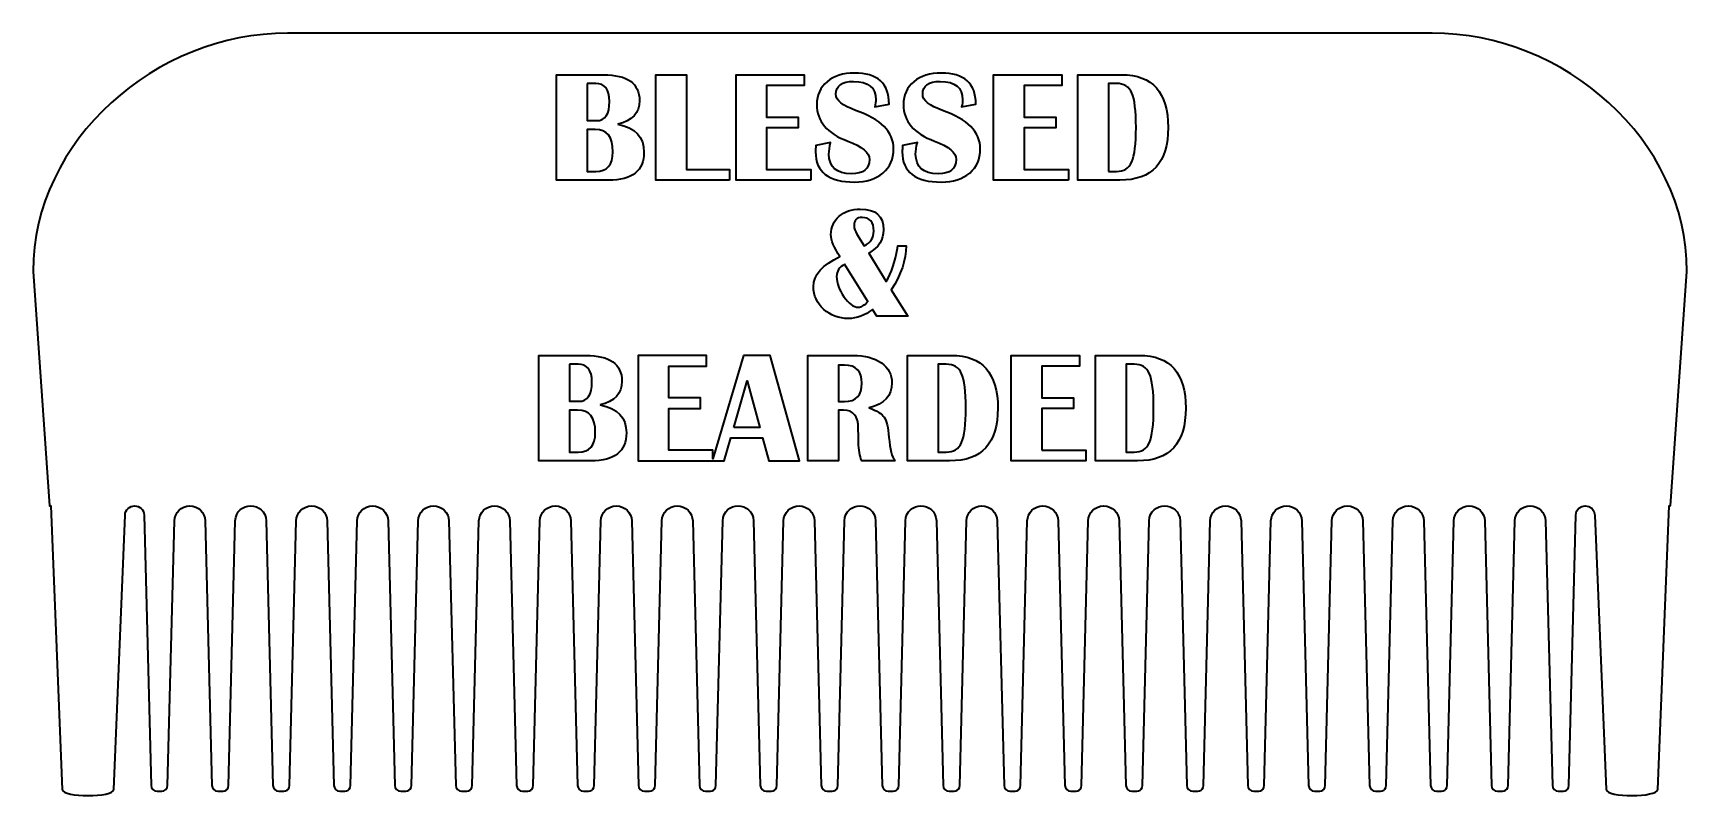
# Model space of a CAD drawing. Header units: inches. Extents: x 0 to 6, y -4.48 to -1.71.
import ezdxf

# ---------------------------------------------------------------- set-up
doc = ezdxf.new("R2010")
doc.units = ezdxf.units.IN
doc.header["$MEASUREMENT"] = 0
doc.layers.add('_U+0421_U+043B_U+043E_U+0439 1', color=7, linetype='Continuous')

# ---------------------------------------------------------------- blocks, each defined once
blk = doc.blocks.new('block 2')
at = {"layer": '_U+0421_U+043B_U+043E_U+0439 1', "color": 98, "lineweight": 35, "true_color": 0x010202}
for points, knots in [([(2.1243, -2.0388), (2.1771, -2.0263), (2.2035, -1.9978), (2.2035, -1.9534), (2.2035, -1.8909), (2.1597, -1.8596), (2.0722, -1.8596), (2.0722, -1.8596), (1.9023, -1.8596), (1.9023, -1.8596), (1.9023, -1.8596), (1.9023, -2.2417), (1.9023, -2.2417), (1.9023, -2.2417), (2.0912, -2.2417), (2.0912, -2.2417), (2.1769, -2.2417), (2.2197, -2.2079), (2.2197, -2.1401), (2.2197, -2.0852), (2.1879, -2.0515), (2.1243, -2.0388)], [0, 0, 0, 0, 1, 1, 1, 2, 2, 2, 3, 3, 3, 4, 4, 4, 5, 5, 5, 6, 6, 6, 7, 7, 7, 7]), ([(2.0131, -1.8913), (2.0131, -1.8913), (2.0445, -1.8913), (2.0445, -1.8913), (2.0779, -1.8913), (2.0946, -1.9128), (2.0946, -1.9559), (2.0946, -2.0026), (2.0788, -2.0259), (2.0473, -2.0259), (2.0473, -2.0259), (2.0131, -2.0259), (2.0131, -2.0259), (2.0131, -2.0259), (2.0131, -1.8913), (2.0131, -1.8913)], [0, 0, 0, 0, 1, 1, 1, 2, 2, 2, 3, 3, 3, 4, 4, 4, 5, 5, 5, 5]), ([(2.0448, -2.2101), (2.0448, -2.2101), (2.0131, -2.2101), (2.0131, -2.2101), (2.0131, -2.2101), (2.0131, -2.0575), (2.0131, -2.0575), (2.0131, -2.0575), (2.0428, -2.0575), (2.0428, -2.0575), (2.0855, -2.0575), (2.1069, -2.0847), (2.1069, -2.139), (2.1069, -2.1864), (2.0862, -2.2101), (2.0448, -2.2101)], [0, 0, 0, 0, 1, 1, 1, 2, 2, 2, 3, 3, 3, 4, 4, 4, 5, 5, 5, 5])]:
    blk.add_open_spline(points, degree=3, knots=knots, dxfattribs=at)
blk = doc.blocks.new('block 3')
at = {"layer": '_U+0421_U+043B_U+043E_U+0439 1', "color": 98, "lineweight": 35, "true_color": 0x010202}
for points, knots in [([(4.1213, -2.0511), (4.1213, -1.9234), (4.065, -1.8596), (3.9525, -1.8596), (3.9525, -1.8596), (3.794, -1.8596), (3.794, -1.8596), (3.794, -1.8596), (3.794, -2.2417), (3.794, -2.2417), (3.794, -2.2417), (3.9463, -2.2417), (3.9463, -2.2417), (4.063, -2.2417), (4.1213, -2.1782), (4.1213, -2.0511)], [0, 0, 0, 0, 1, 1, 1, 2, 2, 2, 3, 3, 3, 4, 4, 4, 5, 5, 5, 5]), ([(3.9049, -2.2101), (3.9049, -2.2101), (3.9049, -1.8913), (3.9049, -1.8913), (3.9049, -1.8913), (3.934, -1.8913), (3.934, -1.8913), (3.9609, -1.8913), (3.9794, -1.9027), (3.9896, -1.9257), (3.9997, -1.9486), (4.0048, -1.9903), (4.0048, -2.0505), (4.0048, -2.1108), (3.9997, -2.1525), (3.9894, -2.1755), (3.9792, -2.1986), (3.9607, -2.2101), (3.934, -2.2101), (3.934, -2.2101), (3.9049, -2.2101), (3.9049, -2.2101)], [0, 0, 0, 0, 1, 1, 1, 2, 2, 2, 3, 3, 3, 4, 4, 4, 5, 5, 5, 6, 6, 6, 7, 7, 7, 7])]:
    blk.add_open_spline(points, degree=3, knots=knots, dxfattribs=at)
blk = doc.blocks.new('block 4')
at = {"layer": '_U+0421_U+043B_U+043E_U+0439 1', "color": 98, "lineweight": 35, "true_color": 0x010202}
for points, knots in [([(2.8715, -2.7097), (2.8962, -2.7322), (2.926, -2.7434), (2.9611, -2.7434), (2.9917, -2.7434), (3.0209, -2.7323), (3.0487, -2.7101), (3.0487, -2.7101), (3.0644, -2.7353), (3.0644, -2.7353), (3.0644, -2.7353), (3.1775, -2.7353), (3.1775, -2.7353), (3.1775, -2.7353), (3.1165, -2.6388), (3.1165, -2.6388), (3.1525, -2.5846), (3.1705, -2.5315), (3.1705, -2.4795), (3.1705, -2.4795), (3.1403, -2.4795), (3.1403, -2.4795), (3.1403, -2.4795), (3.1389, -2.4882), (3.1389, -2.4882), (3.131, -2.5376), (3.1175, -2.5778), (3.0983, -2.6088), (3.0983, -2.6088), (3.035, -2.5063), (3.035, -2.5063), (3.0707, -2.4866), (3.0885, -2.4582), (3.0885, -2.4213), (3.0885, -2.3714), (3.0604, -2.3465), (3.0042, -2.3465), (2.9734, -2.3465), (2.948, -2.3552), (2.9281, -2.3725), (2.9081, -2.3899), (2.8981, -2.412), (2.8981, -2.4389), (2.8981, -2.4603), (2.9089, -2.487), (2.9306, -2.5189), (2.8666, -2.5482), (2.8346, -2.5846), (2.8346, -2.6281), (2.8346, -2.66), (2.8469, -2.6872), (2.8715, -2.7097)], [0, 0, 0, 0, 1, 1, 1, 2, 2, 2, 3, 3, 3, 4, 4, 4, 5, 5, 5, 6, 6, 6, 7, 7, 7, 8, 8, 8, 9, 9, 9, 10, 10, 10, 11, 11, 11, 12, 12, 12, 13, 13, 13, 14, 14, 14, 15, 15, 15, 16, 16, 16, 17, 17, 17, 17]), ([(3.0107, -2.377), (3.039, -2.377), (3.0532, -2.3936), (3.0532, -2.4268), (3.0532, -2.4498), (3.0418, -2.4676), (3.019, -2.4803), (3.019, -2.4803), (2.9922, -2.4378), (2.9922, -2.4378), (2.9855, -2.4268), (2.9821, -2.4164), (2.9821, -2.4067), (2.9821, -2.3869), (2.9916, -2.377), (3.0107, -2.377)], [0, 0, 0, 0, 1, 1, 1, 2, 2, 2, 3, 3, 3, 4, 4, 4, 5, 5, 5, 5]), ([(2.9474, -2.5467), (2.9474, -2.5467), (3.0314, -2.6819), (3.0314, -2.6819), (3.02, -2.6955), (3.0085, -2.7023), (2.9969, -2.7023), (2.9803, -2.7023), (2.9631, -2.6897), (2.9453, -2.6645), (2.9275, -2.6393), (2.9186, -2.615), (2.9186, -2.5914), (2.9186, -2.5719), (2.9282, -2.5569), (2.9474, -2.5467)], [0, 0, 0, 0, 1, 1, 1, 2, 2, 2, 3, 3, 3, 4, 4, 4, 5, 5, 5, 5])]:
    blk.add_open_spline(points, degree=3, knots=knots, dxfattribs=at)
blk = doc.blocks.new('block 5')
at = {"layer": '_U+0421_U+043B_U+043E_U+0439 1', "color": 98, "lineweight": 35, "true_color": 0x010202}
for points, knots in [([(2.0604, -3.0565), (2.1132, -3.044), (2.1396, -3.0155), (2.1396, -2.9711), (2.1396, -2.9086), (2.0959, -2.8773), (2.0084, -2.8773), (2.0084, -2.8773), (1.8384, -2.8773), (1.8384, -2.8773), (1.8384, -2.8773), (1.8384, -3.2595), (1.8384, -3.2595), (1.8384, -3.2595), (2.0274, -3.2595), (2.0274, -3.2595), (2.113, -3.2595), (2.1559, -3.2256), (2.1559, -3.1578), (2.1559, -3.103), (2.1241, -3.0692), (2.0604, -3.0565)], [0, 0, 0, 0, 1, 1, 1, 2, 2, 2, 3, 3, 3, 4, 4, 4, 5, 5, 5, 6, 6, 6, 7, 7, 7, 7]), ([(1.9493, -2.909), (1.9493, -2.909), (1.9806, -2.909), (1.9806, -2.909), (2.014, -2.909), (2.0307, -2.9305), (2.0307, -2.9736), (2.0307, -3.0203), (2.015, -3.0436), (1.9834, -3.0436), (1.9834, -3.0436), (1.9493, -3.0436), (1.9493, -3.0436), (1.9493, -3.0436), (1.9493, -2.909), (1.9493, -2.909)], [0, 0, 0, 0, 1, 1, 1, 2, 2, 2, 3, 3, 3, 4, 4, 4, 5, 5, 5, 5]), ([(1.9809, -3.2278), (1.9809, -3.2278), (1.9493, -3.2278), (1.9493, -3.2278), (1.9493, -3.2278), (1.9493, -3.0753), (1.9493, -3.0753), (1.9493, -3.0753), (1.979, -3.0753), (1.979, -3.0753), (2.0217, -3.0753), (2.0431, -3.1024), (2.0431, -3.1567), (2.0431, -3.2041), (2.0224, -3.2278), (1.9809, -3.2278)], [0, 0, 0, 0, 1, 1, 1, 2, 2, 2, 3, 3, 3, 4, 4, 4, 5, 5, 5, 5])]:
    blk.add_open_spline(points, degree=3, knots=knots, dxfattribs=at)
blk = doc.blocks.new('block 6')
at = {"layer": '_U+0421_U+043B_U+043E_U+0439 1', "color": 98, "lineweight": 35, "true_color": 0x010202}
for points in [[(2.5803, -2.8773), (2.4694, -3.2519), (2.4694, -3.2211), (2.3093, -3.2211), (2.3093, -3.0697), (2.4243, -3.0697), (2.4243, -3.0313), (2.3093, -3.0313), (2.3093, -2.9157), (2.4462, -2.9157), (2.4462, -2.8773), (2.1984, -2.8773), (2.1984, -3.2595), (2.4672, -3.2595), (2.4694, -3.2595), (2.5106, -3.2595), (2.5349, -3.1766), (2.65, -3.1766), (2.6726, -3.2595), (2.784, -3.2595), (2.6777, -2.8773), (2.5803, -2.8773)], [(2.5458, -3.1382), (2.5945, -2.9689), (2.6396, -3.1382), (2.5458, -3.1382)]]:
    blk.add_lwpolyline(points, dxfattribs=at)
blk = doc.blocks.new('block 7')
at = {"layer": '_U+0421_U+043B_U+043E_U+0439 1', "color": 98, "lineweight": 35, "true_color": 0x010202}
for points, knots in [([(3.0915, -3.1016), (3.0832, -3.0891), (3.065, -3.0776), (3.0368, -3.0671), (3.0917, -3.0531), (3.1191, -3.023), (3.1191, -2.9767), (3.1191, -2.9465), (3.1063, -2.9224), (3.0808, -2.9044), (3.0552, -2.8864), (3.021, -2.8773), (2.9783, -2.8773), (2.9783, -2.8773), (2.814, -2.8773), (2.814, -2.8773), (2.814, -2.8773), (2.814, -3.2595), (2.814, -3.2595), (2.814, -3.2595), (2.9249, -3.2595), (2.9249, -3.2595), (2.9249, -3.2595), (2.9249, -3.0758), (2.9249, -3.0758), (2.9249, -3.0758), (2.9439, -3.0758), (2.9439, -3.0758), (2.9793, -3.0758), (2.9971, -3.0978), (2.9971, -3.1419), (2.9971, -3.1419), (2.9976, -3.1704), (2.9976, -3.1704), (2.9976, -3.1704), (2.9982, -3.1931), (2.9982, -3.1931), (2.9982, -3.2196), (3.002, -3.2417), (3.0097, -3.2595), (3.0097, -3.2595), (3.13, -3.2595), (3.13, -3.2595), (3.1192, -3.2456), (3.112, -3.2173), (3.1085, -3.1744), (3.1055, -3.1383), (3.0999, -3.1141), (3.0915, -3.1016)], [0, 0, 0, 0, 1, 1, 1, 2, 2, 2, 3, 3, 3, 4, 4, 4, 5, 5, 5, 6, 6, 6, 7, 7, 7, 8, 8, 8, 9, 9, 9, 10, 10, 10, 11, 11, 11, 12, 12, 12, 13, 13, 13, 14, 14, 14, 15, 15, 15, 16, 16, 16, 16]), ([(2.9472, -3.0442), (2.9472, -3.0442), (2.9249, -3.0442), (2.9249, -3.0442), (2.9249, -3.0442), (2.9249, -2.9126), (2.9249, -2.9126), (2.9249, -2.9126), (2.9472, -2.9126), (2.9472, -2.9126), (2.9892, -2.9126), (3.0102, -2.9345), (3.0102, -2.9784), (3.0102, -3.0223), (2.9892, -3.0442), (2.9472, -3.0442)], [0, 0, 0, 0, 1, 1, 1, 2, 2, 2, 3, 3, 3, 4, 4, 4, 5, 5, 5, 5])]:
    blk.add_open_spline(points, degree=3, knots=knots, dxfattribs=at)
blk = doc.blocks.new('block 8')
at = {"layer": '_U+0421_U+043B_U+043E_U+0439 1', "color": 98, "lineweight": 35, "true_color": 0x010202}
for points, knots in [([(3.3347, -2.8773), (3.3347, -2.8773), (3.1762, -2.8773), (3.1762, -2.8773), (3.1762, -2.8773), (3.1762, -3.2595), (3.1762, -3.2595), (3.1762, -3.2595), (3.3285, -3.2595), (3.3285, -3.2595), (3.4451, -3.2595), (3.5035, -3.1959), (3.5035, -3.0688), (3.5035, -2.9412), (3.4472, -2.8773), (3.3347, -2.8773)], [0, 0, 0, 0, 1, 1, 1, 2, 2, 2, 3, 3, 3, 4, 4, 4, 5, 5, 5, 5]), ([(3.3716, -3.1933), (3.3614, -3.2163), (3.3429, -3.2278), (3.3162, -3.2278), (3.3162, -3.2278), (3.2871, -3.2278), (3.2871, -3.2278), (3.2871, -3.2278), (3.2871, -2.909), (3.2871, -2.909), (3.2871, -2.909), (3.3162, -2.909), (3.3162, -2.909), (3.3431, -2.909), (3.3616, -2.9205), (3.3718, -2.9434), (3.3819, -2.9664), (3.387, -3.008), (3.387, -3.0683), (3.387, -3.1285), (3.3819, -3.1702), (3.3716, -3.1933)], [0, 0, 0, 0, 1, 1, 1, 2, 2, 2, 3, 3, 3, 4, 4, 4, 5, 5, 5, 6, 6, 6, 7, 7, 7, 7])]:
    blk.add_open_spline(points, degree=3, knots=knots, dxfattribs=at)
blk = doc.blocks.new('block 9')
at = {"layer": '_U+0421_U+043B_U+043E_U+0439 1', "color": 98, "lineweight": 35, "true_color": 0x010202}
for points, knots in [([(4.0163, -2.8773), (4.0163, -2.8773), (3.8579, -2.8773), (3.8579, -2.8773), (3.8579, -2.8773), (3.8579, -3.2595), (3.8579, -3.2595), (3.8579, -3.2595), (4.0101, -3.2595), (4.0101, -3.2595), (4.1268, -3.2595), (4.1851, -3.1959), (4.1851, -3.0688), (4.1851, -2.9412), (4.1288, -2.8773), (4.0163, -2.8773)], [0, 0, 0, 0, 1, 1, 1, 2, 2, 2, 3, 3, 3, 4, 4, 4, 5, 5, 5, 5]), ([(4.0533, -3.1933), (4.043, -3.2163), (4.0245, -3.2278), (3.9978, -3.2278), (3.9978, -3.2278), (3.9687, -3.2278), (3.9687, -3.2278), (3.9687, -3.2278), (3.9687, -2.909), (3.9687, -2.909), (3.9687, -2.909), (3.9978, -2.909), (3.9978, -2.909), (4.0247, -2.909), (4.0432, -2.9205), (4.0534, -2.9434), (4.0636, -2.9664), (4.0687, -3.008), (4.0687, -3.0683), (4.0687, -3.1285), (4.0635, -3.1702), (4.0533, -3.1933)], [0, 0, 0, 0, 1, 1, 1, 2, 2, 2, 3, 3, 3, 4, 4, 4, 5, 5, 5, 6, 6, 6, 7, 7, 7, 7])]:
    blk.add_open_spline(points, degree=3, knots=knots, dxfattribs=at)

msp = doc.modelspace()

# ---------------------------------------------------------------- linework, layer by layer
at = {"layer": '_U+0421_U+043B_U+043E_U+0439 1', "color": 98, "lineweight": 35, "true_color": 0x010202}
for points in [[(2.5304, -2.2417), (2.2625, -2.2417), (2.2625, -1.8596), (2.3734, -1.8596), (2.3734, -2.2034), (2.5304, -2.2034), (2.5304, -2.2417)], [(2.8246, -2.2417), (2.5537, -2.2417), (2.5537, -1.8596), (2.8014, -1.8596), (2.8014, -1.898), (2.6645, -1.898), (2.6645, -2.0136), (2.7796, -2.0136), (2.7796, -2.0519), (2.6645, -2.0519), (2.6645, -2.2034), (2.8246, -2.2034), (2.8246, -2.2417)], [(3.7593, -2.2417), (3.4883, -2.2417), (3.4883, -1.8596), (3.7361, -1.8596), (3.7361, -1.898), (3.5992, -1.898), (3.5992, -2.0136), (3.7143, -2.0136), (3.7143, -2.0519), (3.5992, -2.0519), (3.5992, -2.2034), (3.7593, -2.2034), (3.7593, -2.2417)], [(3.663, -3.2211), (3.8231, -3.2211), (3.8231, -3.2595), (3.5522, -3.2595), (3.5522, -2.8773), (3.7999, -2.8773), (3.7999, -2.9157), (3.663, -2.9157), (3.663, -3.0313), (3.7781, -3.0313), (3.7781, -3.0697), (3.663, -3.0697), (3.663, -3.2211)]]:
    msp.add_lwpolyline(points, dxfattribs=at)
at = {"layer": '_U+0421_U+043B_U+043E_U+0439 1', "color": 22, "lineweight": 35, "true_color": 0xe52421}
msp.add_open_spline([(5.9443, -3.4228), (5.9443, -3.4228), (5.9395, -3.4228), (5.9395, -3.4228), (5.9395, -3.4228), (5.8978, -4.4509), (5.8978, -4.4509), (5.8967, -4.4799), (5.7112, -4.4816), (5.7099, -4.4509), (5.7099, -4.4509), (5.6696, -3.4561), (5.6696, -3.4561), (5.6678, -3.4117), (5.6013, -3.4121), (5.6001, -3.4566), (5.6001, -3.4566), (5.5753, -4.4361), (5.5753, -4.4361), (5.5747, -4.4598), (5.5516, -4.4572), (5.5368, -4.4572), (5.5251, -4.4572), (5.5155, -4.4479), (5.5152, -4.4361), (5.5152, -4.4361), (5.4909, -3.4775), (5.4909, -3.4775), (5.4901, -3.447), (5.4652, -3.4228), (5.4347, -3.4228), (5.4347, -3.4228), (5.4347, -3.4228), (5.4347, -3.4228), (5.4043, -3.4228), (5.3793, -3.447), (5.3786, -3.4775), (5.3786, -3.4775), (5.3543, -4.4361), (5.3543, -4.4361), (5.3537, -4.4598), (5.3305, -4.4572), (5.3158, -4.4572), (5.304, -4.4572), (5.2944, -4.4479), (5.2941, -4.4361), (5.2941, -4.4361), (5.2699, -3.4775), (5.2699, -3.4775), (5.2691, -3.447), (5.2442, -3.4228), (5.2137, -3.4228), (5.2137, -3.4228), (5.2137, -3.4228), (5.2137, -3.4228), (5.1832, -3.4228), (5.1583, -3.447), (5.1575, -3.4775), (5.1575, -3.4775), (5.1333, -4.4361), (5.1333, -4.4361), (5.1327, -4.4598), (5.1095, -4.4572), (5.0947, -4.4572), (5.083, -4.4572), (5.0734, -4.4479), (5.0731, -4.4361), (5.0731, -4.4361), (5.0488, -3.4775), (5.0488, -3.4775), (5.0481, -3.447), (5.0231, -3.4228), (4.9927, -3.4228), (4.9927, -3.4228), (4.9927, -3.4228), (4.9927, -3.4228), (4.9622, -3.4228), (4.9373, -3.447), (4.9365, -3.4775), (4.9365, -3.4775), (4.9122, -4.4361), (4.9122, -4.4361), (4.9116, -4.4598), (4.8885, -4.4572), (4.8737, -4.4572), (4.862, -4.4572), (4.8524, -4.4479), (4.8521, -4.4361), (4.8521, -4.4361), (4.8278, -3.4775), (4.8278, -3.4775), (4.827, -3.447), (4.8021, -3.4228), (4.7716, -3.4228), (4.7412, -3.4228), (4.7162, -3.447), (4.7155, -3.4775), (4.7155, -3.4775), (4.6912, -4.4361), (4.6912, -4.4361), (4.6906, -4.4598), (4.6674, -4.4572), (4.6527, -4.4572), (4.6409, -4.4572), (4.6313, -4.4479), (4.631, -4.4361), (4.631, -4.4361), (4.6068, -3.4775), (4.6068, -3.4775), (4.606, -3.447), (4.5811, -3.4228), (4.5506, -3.4228), (4.5201, -3.4228), (4.4952, -3.447), (4.4944, -3.4775), (4.4944, -3.4775), (4.4702, -4.4361), (4.4702, -4.4361), (4.4696, -4.4598), (4.4464, -4.4572), (4.4316, -4.4572), (4.4199, -4.4572), (4.4103, -4.4479), (4.41, -4.4361), (4.41, -4.4361), (4.3857, -3.4775), (4.3857, -3.4775), (4.385, -3.447), (4.36, -3.4228), (4.3296, -3.4228), (4.2991, -3.4228), (4.2742, -3.447), (4.2734, -3.4775), (4.2734, -3.4775), (4.2491, -4.4361), (4.2491, -4.4361), (4.2485, -4.4598), (4.2254, -4.4572), (4.2106, -4.4572), (4.1989, -4.4572), (4.1893, -4.4479), (4.189, -4.4361), (4.189, -4.4361), (4.1647, -3.4775), (4.1647, -3.4775), (4.1629, -3.405), (4.0542, -3.4051), (4.0524, -3.4775), (4.0524, -3.4775), (4.0281, -4.4361), (4.0281, -4.4361), (4.0275, -4.4598), (4.0044, -4.4572), (3.9896, -4.4572), (3.9778, -4.4572), (3.9682, -4.4479), (3.9679, -4.4361), (3.9679, -4.4361), (3.9437, -3.4775), (3.9437, -3.4775), (3.9429, -3.447), (3.918, -3.4228), (3.8875, -3.4228), (3.8875, -3.4228), (3.8875, -3.4228), (3.8875, -3.4228), (3.857, -3.4228), (3.8321, -3.447), (3.8313, -3.4775), (3.8313, -3.4775), (3.8071, -4.4361), (3.8071, -4.4361), (3.8065, -4.4598), (3.7833, -4.4572), (3.7685, -4.4572), (3.7568, -4.4572), (3.7472, -4.4479), (3.7469, -4.4361), (3.7469, -4.4361), (3.7226, -3.4775), (3.7226, -3.4775), (3.7219, -3.447), (3.6969, -3.4228), (3.6665, -3.4228), (3.6665, -3.4228), (3.6665, -3.4228), (3.6665, -3.4228), (3.636, -3.4228), (3.6111, -3.447), (3.6103, -3.4775), (3.6103, -3.4775), (3.586, -4.4361), (3.586, -4.4361), (3.5854, -4.4598), (3.5623, -4.4572), (3.5475, -4.4572), (3.5358, -4.4572), (3.5262, -4.4479), (3.5259, -4.4361), (3.5259, -4.4361), (3.5016, -3.4775), (3.5016, -3.4775), (3.5008, -3.447), (3.4759, -3.4228), (3.4454, -3.4228), (3.4454, -3.4228), (3.4454, -3.4228), (3.4454, -3.4228), (3.415, -3.4228), (3.3901, -3.447), (3.3893, -3.4775), (3.3893, -3.4775), (3.365, -4.4361), (3.365, -4.4361), (3.3644, -4.4598), (3.3413, -4.4572), (3.3265, -4.4572), (3.3147, -4.4572), (3.3051, -4.4479), (3.3048, -4.4361), (3.3048, -4.4361), (3.2806, -3.4775), (3.2806, -3.4775), (3.2787, -3.405), (3.1701, -3.4051), (3.1683, -3.4775), (3.1683, -3.4775), (3.144, -4.4361), (3.144, -4.4361), (3.1434, -4.4598), (3.1202, -4.4572), (3.1054, -4.4572), (3.0937, -4.4572), (3.0841, -4.4479), (3.0838, -4.4361), (3.0838, -4.4361), (3.0595, -3.4775), (3.0595, -3.4775), (3.0577, -3.405), (2.9491, -3.4051), (2.9472, -3.4775), (2.9472, -3.4775), (2.9229, -4.4361), (2.9229, -4.4361), (2.9224, -4.4598), (2.8992, -4.4572), (2.8844, -4.4572), (2.8727, -4.4572), (2.8631, -4.4479), (2.8628, -4.4361), (2.8628, -4.4361), (2.8385, -3.4775), (2.8385, -3.4775), (2.8377, -3.447), (2.8128, -3.4228), (2.7823, -3.4228), (2.7519, -3.4228), (2.727, -3.447), (2.7262, -3.4775), (2.7262, -3.4775), (2.7019, -4.4361), (2.7019, -4.4361), (2.7013, -4.4598), (2.6782, -4.4572), (2.6634, -4.4572), (2.6516, -4.4572), (2.642, -4.4479), (2.6417, -4.4361), (2.6417, -4.4361), (2.6175, -3.4775), (2.6175, -3.4775), (2.6156, -3.4051), (2.507, -3.405), (2.5052, -3.4775), (2.5052, -3.4775), (2.4809, -4.4361), (2.4809, -4.4361), (2.4803, -4.4598), (2.4571, -4.4572), (2.4423, -4.4572), (2.4306, -4.4572), (2.421, -4.4479), (2.4207, -4.4361), (2.4207, -4.4361), (2.3964, -3.4775), (2.3964, -3.4775), (2.3957, -3.447), (2.3707, -3.4228), (2.3403, -3.4228), (2.3098, -3.4228), (2.2849, -3.447), (2.2841, -3.4775), (2.2841, -3.4775), (2.2599, -4.4361), (2.2599, -4.4361), (2.2593, -4.4598), (2.2361, -4.4572), (2.2213, -4.4572), (2.2096, -4.4572), (2.2, -4.4479), (2.1997, -4.4361), (2.1997, -4.4361), (2.1754, -3.4775), (2.1754, -3.4775), (2.1746, -3.447), (2.1497, -3.4228), (2.1192, -3.4228), (2.0888, -3.4228), (2.0639, -3.447), (2.0631, -3.4775), (2.0631, -3.4775), (2.0388, -4.4361), (2.0388, -4.4361), (2.0382, -4.4598), (2.0151, -4.4572), (2.0003, -4.4572), (1.9885, -4.4572), (1.9789, -4.4479), (1.9786, -4.4361), (1.9786, -4.4361), (1.9544, -3.4775), (1.9544, -3.4775), (1.9536, -3.447), (1.9287, -3.4228), (1.8982, -3.4228), (1.8982, -3.4228), (1.8982, -3.4228), (1.8982, -3.4228), (1.8677, -3.4228), (1.8428, -3.447), (1.8421, -3.4775), (1.8421, -3.4775), (1.8178, -4.4361), (1.8178, -4.4361), (1.8172, -4.4598), (1.794, -4.4572), (1.7793, -4.4572), (1.7675, -4.4572), (1.7579, -4.4479), (1.7576, -4.4361), (1.7576, -4.4361), (1.7333, -3.4775), (1.7333, -3.4775), (1.7326, -3.447), (1.7076, -3.4228), (1.6772, -3.4228), (1.6467, -3.4228), (1.6218, -3.447), (1.621, -3.4775), (1.621, -3.4775), (1.5968, -4.4361), (1.5968, -4.4361), (1.5962, -4.4598), (1.573, -4.4572), (1.5582, -4.4572), (1.5465, -4.4572), (1.5369, -4.4479), (1.5366, -4.4361), (1.5366, -4.4361), (1.5123, -3.4775), (1.5123, -3.4775), (1.5115, -3.447), (1.4866, -3.4228), (1.4561, -3.4228), (1.4257, -3.4228), (1.4008, -3.447), (1.4, -3.4775), (1.4, -3.4775), (1.3757, -4.4361), (1.3757, -4.4361), (1.3751, -4.4598), (1.352, -4.4572), (1.3372, -4.4572), (1.3254, -4.4572), (1.3158, -4.4479), (1.3155, -4.4361), (1.3155, -4.4361), (1.2913, -3.4775), (1.2913, -3.4775), (1.2905, -3.447), (1.2656, -3.4228), (1.2351, -3.4228), (1.2046, -3.4228), (1.1797, -3.447), (1.179, -3.4775), (1.179, -3.4775), (1.1547, -4.4361), (1.1547, -4.4361), (1.1541, -4.4598), (1.1309, -4.4572), (1.1162, -4.4572), (1.1044, -4.4572), (1.0948, -4.4479), (1.0945, -4.4361), (1.0945, -4.4361), (1.0702, -3.4775), (1.0702, -3.4775), (1.0695, -3.447), (1.0445, -3.4228), (1.0141, -3.4228), (0.9836, -3.4228), (0.9587, -3.447), (0.9579, -3.4775), (0.9579, -3.4775), (0.9337, -4.4361), (0.9337, -4.4361), (0.9331, -4.4598), (0.9099, -4.4572), (0.8951, -4.4572), (0.8834, -4.4572), (0.8738, -4.4479), (0.8735, -4.4361), (0.8735, -4.4361), (0.8492, -3.4775), (0.8492, -3.4775), (0.8474, -3.405), (0.7387, -3.4051), (0.7369, -3.4775), (0.7369, -3.4775), (0.7126, -4.4361), (0.7126, -4.4361), (0.712, -4.4598), (0.6889, -4.4572), (0.6741, -4.4572), (0.6623, -4.4572), (0.6527, -4.4479), (0.6524, -4.4361), (0.6524, -4.4361), (0.6282, -3.4775), (0.6282, -3.4775), (0.6274, -3.447), (0.6025, -3.4228), (0.572, -3.4228), (0.572, -3.4228), (0.572, -3.4228), (0.572, -3.4228), (0.5416, -3.4228), (0.5166, -3.447), (0.5159, -3.4775), (0.5159, -3.4775), (0.4916, -4.4361), (0.4916, -4.4361), (0.4913, -4.4479), (0.4817, -4.4572), (0.47, -4.4572), (0.47, -4.4572), (0.4531, -4.4572), (0.4531, -4.4572), (0.4413, -4.4572), (0.4317, -4.4479), (0.4314, -4.4361), (0.4314, -4.4361), (0.4066, -3.4566), (0.4066, -3.4566), (0.4061, -3.4378), (0.3907, -3.4228), (0.3719, -3.4228), (0.3532, -3.4228), (0.3379, -3.4375), (0.3371, -3.4561), (0.3371, -3.4561), (0.2968, -4.4509), (0.2968, -4.4509), (0.2956, -4.4809), (0.1101, -4.4808), (0.1089, -4.4509), (0.1089, -4.4509), (0.0673, -3.4228), (0.0673, -3.4228), (0.0673, -3.4228), (0.0625, -3.4228), (0.0625, -3.4228), (0.0625, -3.4228), (0.0034, -2.573), (0.0034, -2.573), (0.0034, -2.0955), (0.4496, -1.7085), (0.927, -1.7085), (0.927, -1.7085), (5.0797, -1.7085), (5.0797, -1.7085), (5.5572, -1.7085), (6.0034, -2.0955), (6.0034, -2.573), (6.0034, -2.573), (5.9443, -3.4228), (5.9443, -3.4228)], degree=3, knots=[0, 0, 0, 0, 1, 1, 1, 2, 2, 2, 3, 3, 3, 4, 4, 4, 5, 5, 5, 6, 6, 6, 7, 7, 7, 8, 8, 8, 9, 9, 9, 10, 10, 10, 11, 11, 11, 12, 12, 12, 13, 13, 13, 14, 14, 14, 15, 15, 15, 16, 16, 16, 17, 17, 17, 18, 18, 18, 19, 19, 19, 20, 20, 20, 21, 21, 21, 22, 22, 22, 23, 23, 23, 24, 24, 24, 25, 25, 25, 26, 26, 26, 27, 27, 27, 28, 28, 28, 29, 29, 29, 30, 30, 30, 31, 31, 31, 32, 32, 32, 33, 33, 33, 34, 34, 34, 35, 35, 35, 36, 36, 36, 37, 37, 37, 38, 38, 38, 39, 39, 39, 40, 40, 40, 41, 41, 41, 42, 42, 42, 43, 43, 43, 44, 44, 44, 45, 45, 45, 46, 46, 46, 47, 47, 47, 48, 48, 48, 49, 49, 49, 50, 50, 50, 51, 51, 51, 52, 52, 52, 53, 53, 53, 54, 54, 54, 55, 55, 55, 56, 56, 56, 57, 57, 57, 58, 58, 58, 59, 59, 59, 60, 60, 60, 61, 61, 61, 62, 62, 62, 63, 63, 63, 64, 64, 64, 65, 65, 65, 66, 66, 66, 67, 67, 67, 68, 68, 68, 69, 69, 69, 70, 70, 70, 71, 71, 71, 72, 72, 72, 73, 73, 73, 74, 74, 74, 75, 75, 75, 76, 76, 76, 77, 77, 77, 78, 78, 78, 79, 79, 79, 80, 80, 80, 81, 81, 81, 82, 82, 82, 83, 83, 83, 84, 84, 84, 85, 85, 85, 86, 86, 86, 87, 87, 87, 88, 88, 88, 89, 89, 89, 90, 90, 90, 91, 91, 91, 92, 92, 92, 93, 93, 93, 94, 94, 94, 95, 95, 95, 96, 96, 96, 97, 97, 97, 98, 98, 98, 99, 99, 99, 100, 100, 100, 101, 101, 101, 102, 102, 102, 103, 103, 103, 104, 104, 104, 105, 105, 105, 106, 106, 106, 107, 107, 107, 108, 108, 108, 109, 109, 109, 110, 110, 110, 111, 111, 111, 112, 112, 112, 113, 113, 113, 114, 114, 114, 115, 115, 115, 116, 116, 116, 117, 117, 117, 118, 118, 118, 119, 119, 119, 120, 120, 120, 121, 121, 121, 122, 122, 122, 123, 123, 123, 124, 124, 124, 125, 125, 125, 126, 126, 126, 127, 127, 127, 128, 128, 128, 129, 129, 129, 130, 130, 130, 131, 131, 131, 132, 132, 132, 133, 133, 133, 134, 134, 134, 135, 135, 135, 136, 136, 136, 137, 137, 137, 138, 138, 138, 139, 139, 139, 140, 140, 140, 141, 141, 141, 142, 142, 142, 143, 143, 143, 144, 144, 144, 145, 145, 145, 146, 146, 146, 147, 147, 147, 148, 148, 148, 149, 149, 149, 150, 150, 150, 151, 151, 151, 152, 152, 152, 153, 153, 153, 154, 154, 154, 155, 155, 155, 156, 156, 156, 157, 157, 157, 158, 158, 158, 159, 159, 159, 160, 160, 160, 161, 161, 161, 162, 162, 162, 162], dxfattribs=at)
at = {"layer": '_U+0421_U+043B_U+043E_U+0439 1', "color": 98, "lineweight": 35, "true_color": 0x010202}
for points in [[(2.842, -2.1387), (2.842, -2.1327), (2.8425, -2.1254), (2.8434, -2.1166), (2.8434, -2.1166), (2.8969, -2.1048), (2.8969, -2.1048), (2.8928, -2.1211), (2.8907, -2.1352), (2.8907, -2.1471), (2.8907, -2.1945), (2.9179, -2.2182), (2.9722, -2.2182), (3.0156, -2.2182), (3.0374, -2.2011), (3.0374, -2.167), (3.0374, -2.1416), (3.0114, -2.1193), (2.9593, -2.1001), (2.8841, -2.0725), (2.8465, -2.0283), (2.8465, -1.9677), (2.8465, -1.9333), (2.859, -1.9057), (2.8841, -1.8847), (2.9092, -1.8637), (2.9422, -1.8532), (2.9831, -1.8532), (3.0671, -1.8532), (3.109, -1.891), (3.109, -1.9666), (3.109, -1.9666), (3.0575, -1.9761), (3.0575, -1.9761), (3.0598, -1.9658), (3.0609, -1.9572), (3.0609, -1.9503), (3.0609, -1.9059), (3.0339, -1.8837), (2.98, -1.8837), (2.9375, -1.8837), (2.9162, -1.899), (2.9162, -1.9296), (2.9162, -1.9526), (2.94, -1.9723), (2.9876, -1.9887), (3.0794, -2.0202), (3.1253, -2.0669), (3.1253, -2.1286), (3.1253, -2.1648), (3.1124, -2.1939), (3.0867, -2.2158), (3.0609, -2.2378), (3.0267, -2.2487), (2.9839, -2.2487), (2.8893, -2.2487), (2.842, -2.2121), (2.842, -2.1387)], [(3.1566, -2.1387), (3.1566, -2.1327), (3.1571, -2.1254), (3.158, -2.1166), (3.158, -2.1166), (3.2115, -2.1048), (3.2115, -2.1048), (3.2074, -2.1211), (3.2053, -2.1352), (3.2053, -2.1471), (3.2053, -2.1945), (3.2325, -2.2182), (3.2868, -2.2182), (3.3303, -2.2182), (3.352, -2.2011), (3.352, -2.167), (3.352, -2.1416), (3.326, -2.1193), (3.2739, -2.1001), (3.1987, -2.0725), (3.1611, -2.0283), (3.1611, -1.9677), (3.1611, -1.9333), (3.1737, -1.9057), (3.1988, -1.8847), (3.2239, -1.8637), (3.2569, -1.8532), (3.2977, -1.8532), (3.3817, -1.8532), (3.4237, -1.891), (3.4237, -1.9666), (3.4237, -1.9666), (3.3722, -1.9761), (3.3722, -1.9761), (3.3744, -1.9658), (3.3755, -1.9572), (3.3755, -1.9503), (3.3755, -1.9059), (3.3486, -1.8837), (3.2946, -1.8837), (3.2521, -1.8837), (3.2308, -1.899), (3.2308, -1.9296), (3.2308, -1.9526), (3.2546, -1.9723), (3.3022, -1.9887), (3.394, -2.0202), (3.4399, -2.0669), (3.4399, -2.1286), (3.4399, -2.1648), (3.4271, -2.1939), (3.4013, -2.2158), (3.3755, -2.2378), (3.3413, -2.2487), (3.2986, -2.2487), (3.2039, -2.2487), (3.1566, -2.2121), (3.1566, -2.1387)]]:
    msp.add_open_spline(points, degree=3, knots=[0, 0, 0, 0, 1, 1, 1, 2, 2, 2, 3, 3, 3, 4, 4, 4, 5, 5, 5, 6, 6, 6, 7, 7, 7, 8, 8, 8, 9, 9, 9, 10, 10, 10, 11, 11, 11, 12, 12, 12, 13, 13, 13, 14, 14, 14, 15, 15, 15, 16, 16, 16, 17, 17, 17, 18, 18, 18, 19, 19, 19, 19], dxfattribs=at)

# ---------------------------------------------------------------- block references
at = {"layer": '_U+0421_U+043B_U+043E_U+0439 1'}
for name in ['block 2', 'block 3', 'block 4', 'block 5', 'block 6', 'block 7', 'block 8', 'block 9']:
    msp.add_blockref(name, (0, 0), dxfattribs=at)

doc.saveas('drawing.dxf')
